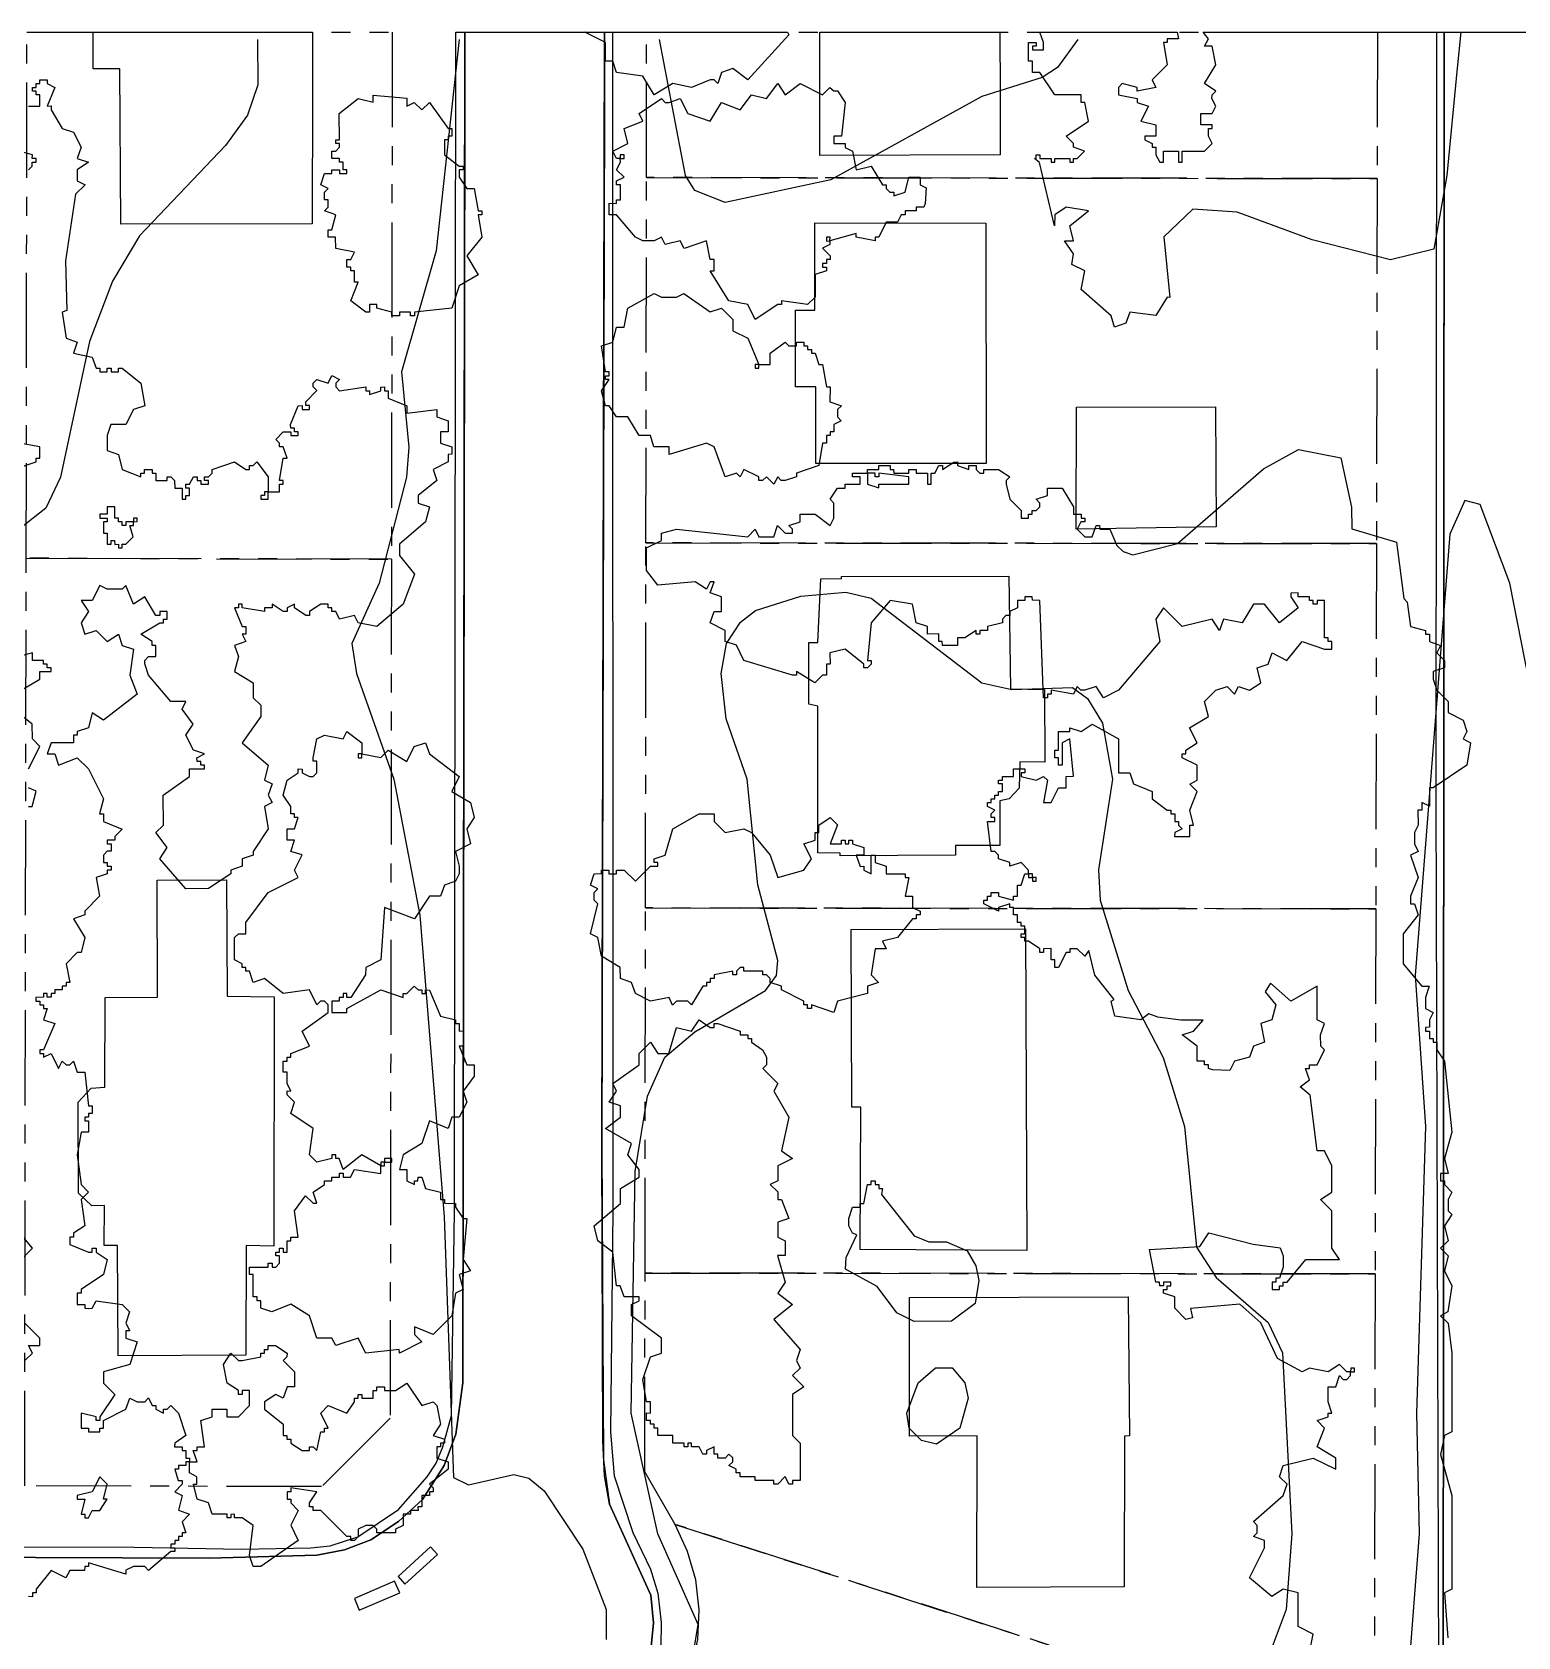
# Model space of a CAD drawing. Header units: metres. Extents: x -550 to 550, y -500 to 950.
# Drawn here: x 52.1 to 151.3, y 842.9 to 950 of the extents above; entities that cross this region are included whole.
import ezdxf

# ---------------------------------------------------------------- set-up
doc = ezdxf.new("R2010")
doc.units = ezdxf.units.M
doc.header["$LTSCALE"] = 2
doc.linetypes.add('PHANTOM', pattern=[6.35, 3.175, -0.635, 0.635, -0.635, 0.635, -0.635])
for name, color, linetype in [('SITE-BLDG-EXIST', 7, 'CONTINUOUS'), ('SITE-PROPERTY', 7, 'PHANTOM'), ('SITE-ROAD-CURB', 7, 'CONTINUOUS'), ('SITE-ROAD-PAVED', 7, 'CONTINUOUS'), ('SITE-TREE-CANOPY', 94, 'CONTINUOUS'), ('TOPO-CONTOUR-MINOR', 9, 'CONTINUOUS')]:
    doc.layers.add(name, color=color, linetype=linetype)

msp = doc.modelspace()

# ---------------------------------------------------------------- linework, layer by layer
at = {"layer": 'SITE-BLDG-EXIST'}
for points in [[(70.84, 945.98), (70.83, 937.19), (58.05, 937.17), (57.99, 947.55), (56.21, 947.54), (56.21, 950), (70.85, 950)], [(116.74, 945.97), (116.76, 941.81), (104.71, 941.77), (104.71, 950), (116.72, 950)], [(104.45, 921.19), (104.44, 926.32), (103.09, 926.32), (103.09, 931.43), (104.39, 931.43), (104.39, 937.27), (115.8, 937.24), (115.82, 921.2)], [(131.13, 924.99), (131.16, 916.97), (121.82, 916.82), (121.84, 924.97)], [(104.78, 913.5), (106.15, 913.52), (106.15, 913.65), (117.34, 913.69), (117.43, 906.15), (119.72, 906.12), (119.73, 901.27), (118.06, 901.28), (118.01, 899.53), (117.35, 898.82), (116.73, 898.68), (116.73, 895.69), (113.76, 895.69), (113.76, 895.05), (106.06, 895.01), (106.06, 895.19), (104.57, 895.2), (104.58, 905.01), (103.97, 905.13), (103.97, 909.25), (104.59, 909.25)], [(56.96, 871.66), (56.11, 871.65), (55.24, 872.5), (55.21, 878.57), (56.07, 879.51), (56.99, 879.56), (57.01, 885.56), (60.5, 885.58), (60.48, 893.38), (65.1, 893.4), (65.15, 885.64), (68.29, 885.59), (68.26, 868.95), (66.42, 869), (66.4, 861.67), (57.88, 861.63), (57.84, 869), (56.95, 868.99)], [(107.45, 878.23), (106.85, 878.24), (106.8, 890.09), (118.45, 890.13), (118.53, 868.66), (107.41, 868.74)], [(125.03, 846.21), (115.19, 846.16), (115.21, 856.3), (110.69, 856.26), (110.7, 865.53), (125.29, 865.57), (125.39, 856.28), (125.05, 856.27)]]:
    msp.add_lwpolyline(points, close=True, dxfattribs=at)
at = {"layer": 'SITE-PROPERTY'}
for points in [[(76.12, 914.81), (51.74, 914.88), (51.79, 950), (76.17, 950)], [(141.91, 940.22), (93.14, 940.29), (93.15, 950), (141.93, 950)], [(141.87, 915.85), (93.11, 915.9), (93.14, 940.29), (141.91, 940.22)], [(141.82, 891.47), (93.08, 891.53), (93.11, 915.9), (141.87, 915.85)], [(76.03, 857.46), (71.45, 852.9), (51.64, 852.95), (51.74, 914.88), (76.12, 914.81)], [(141.78, 867.1), (93.05, 867.16), (93.08, 891.53), (141.82, 891.47)], [(141.71, 835.32), (95.05, 850.38), (93.03, 853.89), (93.05, 867.16), (141.78, 867.1)], [(141.62, 785.11), (93.08, 835.67), (94.38, 837.19), (95.4, 838.9), (96.14, 840.75), (96.56, 842.69), (96.66, 844.68), (96.44, 846.67), (95.89, 848.58), (95.05, 850.38), (141.71, 835.32)]]:
    msp.add_lwpolyline(points, close=True, dxfattribs=at)
at = {"layer": 'SITE-ROAD-CURB'}
for points in [[(-133.01, 849.36), (58.95, 848.86), (66.12, 848.73), (70.74, 848.81), (72.04, 848.95), (73.87, 849.54), (76.6, 851.37), (78.51, 853.56), (79.11, 854.46), (79.56, 855.55), (80.13, 857.65), (80.33, 871.24), (80.42, 950), (81.02, 950), (81.01, 945.23), (80.88, 859.82), (80.42, 856.41), (79.63, 854.32), (78.19, 852.03), (76.58, 850.58), (74.75, 849.35), (72.99, 848.68), (71.15, 848.33), (63.95, 848.12), (-144.66, 848.92)], [(93.36, 841.33), (93.61, 843.81), (93.44, 845.66), (90.68, 851.74), (90.33, 853.63), (90.24, 855.96), (90.16, 875.53), (90.35, 950), (90.87, 950), (90.89, 871.34), (90.73, 856.54), (90.99, 853.62), (92.24, 849.83), (93.41, 847.39), (93.89, 845.79), (94.13, 843.82), (94.1, 842.21)], [(142.42, 729.24), (143.19, 743.83), (145.36, 774.11), (145.78, 782.25), (145.86, 791.66), (146.16, 796.71), (145.85, 898.88), (145.9, 950), (146.39, 950), (146.39, 949.79), (146.31, 833.42), (146.54, 823.07), (146.36, 809.01), (146.39, 794.29), (146.17, 782.24), (145.74, 774.09), (143.58, 743.81), (142.81, 729.21)]]:
    msp.add_lwpolyline(points, dxfattribs=at)
at = {"layer": 'SITE-ROAD-PAVED'}
for points in [[(-144.66, 848.92), (63.95, 848.12), (71.15, 848.33), (72.99, 848.68), (74.75, 849.35), (76.58, 850.58), (78.19, 852.03), (79.63, 854.32), (80.42, 856.41), (80.88, 859.82), (81.02, 950), (90.35, 950), (90.35, 945.23), (90.16, 875.53), (90.27, 854.69), (90.68, 851.74), (93.44, 845.66), (93.61, 843.81), (93.36, 841.33)], [(142.81, 729.21), (143.58, 743.81), (145.74, 774.09), (146.17, 782.24), (146.39, 794.29), (146.36, 809.01), (146.54, 823.07), (146.31, 833.42), (146.39, 950), (154.01, 950)]]:
    msp.add_lwpolyline(points, dxfattribs=at)
for points in [[(76.56, 846.89), (77.02, 846.39), (79.19, 848.37), (78.72, 848.87)], [(76.33, 846.59), (73.65, 845.43), (73.97, 844.66), (76.67, 845.82)]]:
    msp.add_lwpolyline(points, close=True, dxfattribs=at)
at = {"layer": 'SITE-TREE-CANOPY'}
for points in [[(102.65, 949.81), (99.9, 946.81), (98.9, 947.56), (98.15, 947.31), (97.9, 946.57), (97.65, 946.81), (97.4, 946.81), (96.15, 946.31), (94.9, 946.56), (93.65, 945.81), (92.9, 947.06), (91.15, 947.31), (90.9, 948.06), (90.4, 948.07), (90.4, 949.31), (89.02, 950), (102.55, 950)], [(147.26, 947.59), (146.57, 940.43), (145.7, 935.52), (142.8, 934.79), (137.57, 936.14), (132.58, 937.97), (129.6, 938.19), (127.67, 936.34), (128.07, 932.28), (127.9, 932.31), (127.15, 931.07), (125.4, 931.31), (125.15, 930.56), (124.39, 930.31), (124.15, 931.06), (122.15, 932.81), (122.4, 934.06), (121.54, 934.49), (121.65, 935.19), (121.05, 936.06), (121.65, 936.06), (121.4, 937.06), (122.65, 938.06), (121.15, 938.31), (120.39, 937.81), (120.37, 937.06), (119.37, 941.3), (119.04, 941.57), (119.15, 941.57), (119.15, 941.81), (119.4, 941.81), (119.4, 941.56), (120.15, 941.56), (120.15, 941.31), (120.4, 941.31), (120.4, 941.56), (121.4, 941.56), (121.4, 941.31), (121.65, 941.31), (121.65, 941.56), (121.9, 941.56), (122.39, 942.06), (121.65, 942.31), (121.65, 942.56), (121.15, 943.06), (122.65, 944.06), (122.4, 945.31), (122.15, 945.31), (122.15, 945.81), (120.4, 945.81), (119.4, 947.3), (118.9, 947.31), (118.9, 948.06), (118.65, 948.06), (118.65, 949.31), (119.15, 949.31), (119.15, 949.06), (118.9, 949.06), (118.9, 948.81), (119.65, 948.81), (119.64, 949.31), (119.39, 950), (128.56, 950), (128.65, 949.56), (127.89, 949.56), (127.89, 949.31), (127.65, 949.31), (127.9, 947.81), (126.89, 946.81), (127.15, 946.3), (125.9, 946.06), (125.9, 946.31), (124.9, 946.56), (124.65, 946.31), (124.65, 945.81), (125.9, 945.56), (125.9, 945.31), (126.65, 945.06), (126.15, 944.06), (127.15, 943.81), (127.15, 943.06), (126.4, 943.06), (126.4, 942.81), (126.9, 942.56), (126.9, 942.31), (127.15, 942.31), (127.15, 941.81), (127.4, 941.31), (127.65, 941.31), (127.65, 942.05), (128.65, 942.06), (128.65, 941.31), (128.9, 941.31), (128.9, 942.06), (130.4, 942.06), (130.9, 942.56), (130.65, 943.06), (130.65, 943.56), (130.9, 943.56), (130.9, 943.81), (130.15, 943.81), (130.15, 944.57), (130.9, 944.56), (131.15, 945.06), (130.89, 945.57), (130.9, 945.81), (131.15, 946.05), (130.4, 946.56), (131.15, 947.81), (130.9, 949.06), (130.4, 949.06), (130.65, 949.56), (130.29, 950), (147.51, 950)], [(91.15, 941.56), (90.9, 942.06), (91.89, 942.56), (91.65, 943.56), (92.9, 944.06), (92.65, 944.56), (94.15, 945.56), (94.4, 945.31), (94.65, 945.31), (95.39, 945.56), (95.9, 944.57), (97.4, 944.06), (98.15, 945.31), (99.4, 944.81), (100.15, 945.81), (101.15, 945.56), (101.9, 946.56), (102.4, 945.81), (103.4, 946.56), (104.9, 945.81), (105.39, 946.31), (105.65, 946.07), (105.9, 946.07), (106.4, 945.31), (106.15, 943.06), (105.65, 943.06), (105.65, 942.56), (106.4, 942.56), (106.4, 942.3), (106.9, 942.06), (107.15, 940.81), (108.15, 941.06), (108.9, 939.81), (109.15, 939.81), (109.15, 939.56), (109.39, 939.31), (109.65, 939.31), (109.65, 939.06), (110.4, 939.31), (110.65, 940.31), (111.4, 940.31), (111.4, 939.81), (111.82, 939.61), (111.75, 938.56), (111.65, 938.32), (111.15, 938.31), (111.15, 938.06), (110.4, 938.06), (110.4, 937.81), (110.15, 937.81), (109.9, 937.31), (109.15, 937.31), (108.65, 936.31), (108.4, 936.31), (108.4, 936.06), (107.15, 936.31), (107.15, 936.56), (105.39, 936.07), (105.39, 935.81), (104.9, 935.57), (105.4, 935.06), (105.4, 934.81), (105.15, 934.81), (105.15, 934.56), (104.89, 934.56), (104.9, 934.31), (105.15, 934.31), (105.15, 934.06), (104.4, 933.81), (104.4, 932.31), (103.9, 931.81), (102.15, 932.07), (102.15, 931.81), (101.9, 931.81), (100.4, 930.81), (99.9, 931.81), (98.65, 932.06), (97.4, 934.06), (97.65, 934.06), (97.65, 934.81), (97.4, 934.81), (97.14, 936.07), (95.65, 935.56), (95.4, 936.06), (94.4, 935.81), (94.15, 936.31), (93.65, 936.06), (92.9, 936.06), (92.4, 936.31), (91.15, 937.81), (90.65, 937.81), (90.65, 938.57), (91.14, 938.56), (91.15, 938.81), (91.4, 938.81), (91.4, 939.81), (91.15, 939.81), (91.15, 940.06), (91.65, 940.31), (91.15, 940.81), (91.4, 941.31), (91.39, 941.56)], [(77.15, 945.58), (77.15, 945.06), (77.64, 945.31), (78.15, 944.81), (78.65, 945.31), (79.9, 943.56), (80.15, 943.56), (80.15, 943.06), (79.9, 943.06), (79.9, 942.81), (79.65, 942.81), (79.65, 941.81), (80.65, 941.06), (80.9, 941.06), (80.9, 940.81), (80.65, 940.81), (80.65, 940.31), (81.15, 939.56), (81.65, 939.56), (81.9, 938.07), (82.15, 938.06), (82.15, 937.81), (81.9, 937.81), (82.15, 936.31), (81.15, 935.06), (81.9, 933.8), (80.65, 933.06), (80.15, 931.56), (77.65, 931.31), (77.65, 931.06), (77.4, 931.06), (77.39, 931.31), (76.65, 931.31), (76.65, 931.06), (76.14, 931.06), (76.14, 931.31), (75.15, 931.56), (75.15, 931.81), (74.65, 931.81), (74.65, 931.31), (74.4, 931.31), (73.4, 932.06), (73.9, 933.31), (73.65, 933.31), (73.65, 934.06), (73.4, 934.06), (73.4, 934.31), (73.15, 934.31), (73.15, 934.81), (73.4, 934.81), (73.65, 935.31), (72.4, 935.56), (72.39, 936.31), (71.9, 936.31), (71.9, 936.81), (72.15, 936.81), (72.4, 937.81), (71.65, 938.06), (71.9, 938.31), (71.9, 938.81), (71.65, 938.81), (71.65, 939.31), (71.9, 939.56), (71.4, 939.81), (71.65, 940.56), (72.15, 940.56), (72.15, 940.81), (72.65, 940.81), (72.65, 940.56), (73.14, 940.56), (73.14, 940.81), (72.9, 940.81), (72.9, 941.31), (72.65, 941.31), (72.65, 941.56), (72.15, 941.56), (72.15, 942.06), (72.4, 942.06), (72.65, 942.32), (72.65, 942.56), (72.4, 942.56), (72.4, 942.81), (72.65, 942.8), (72.64, 944.56), (73.9, 945.56), (74.9, 945.32), (74.9, 945.78)], [(91.65, 941.56), (91.65, 941.81), (91.39, 941.81), (91.39, 941.56)], [(105.4, 936.31), (105.15, 936.31), (105.15, 936.05), (105.39, 936.07)], [(101.4, 927.81), (101.4, 928.56), (102.4, 929.31), (102.65, 929.06), (103.15, 929.06), (103.15, 929.31), (103.64, 929.3), (103.64, 929.06), (103.9, 929.06), (103.9, 928.81), (104.15, 928.81), (104.15, 928.56), (104.4, 928.56), (104.65, 927.81), (104.9, 927.81), (105.15, 926.31), (105.4, 926.31), (105.39, 925.31), (106.15, 925.06), (105.9, 924.81), (105.9, 924.31), (106.14, 924.06), (105.65, 923.81), (105.65, 923.31), (105.4, 923.31), (105.4, 923.06), (105.15, 923.06), (105.15, 922.56), (104.9, 922.56), (104.65, 921.06), (103.15, 920.56), (103.15, 920.31), (102.4, 920.06), (102.14, 920.06), (101.9, 920.31), (101.65, 919.81), (101.15, 920.31), (100.89, 920.06), (100.65, 920.06), (100.65, 920.31), (99.65, 920.81), (99.4, 920.31), (99.15, 920.56), (98.4, 920.31), (97.65, 922.32), (97.15, 922.56), (94.65, 921.81), (94.65, 922.31), (93.64, 922.31), (93.4, 923.06), (92.65, 923.06), (91.9, 924.31), (91.15, 924.32), (90.65, 925.06), (90.4, 925.06), (90.15, 926.06), (90.65, 926.81), (90.4, 926.81), (90.4, 927.06), (90.65, 927.06), (90.65, 927.31), (90.4, 927.31), (90.15, 929.06), (90.9, 929.31), (91.15, 930.31), (91.65, 930.31), (91.9, 931.56), (93.65, 932.55), (94.15, 932.31), (95.15, 932.31), (95.64, 932.56), (97.4, 931.32), (98.15, 931.56), (98.9, 930.81), (98.9, 930.06), (99.9, 929.57), (100.64, 927.81)], [(100.4, 927.81), (100.4, 927.56), (100.64, 927.56), (100.64, 927.81)], [(107.89, 920.06), (107.89, 919.81), (108.65, 919.57), (108.65, 919.81), (110.65, 919.81), (110.65, 920.31), (108.65, 920.56), (108.65, 920.31), (108.4, 920.31), (108.4, 920.56), (107.9, 920.56)], [(67.65, 919.31), (67.65, 919.06), (67.4, 919.06), (67.4, 918.81), (67.9, 918.81), (67.9, 919.31)], [(58.4, 917.31), (58.4, 917.06), (58.14, 917.06), (58.14, 917.31), (57.9, 917.31), (57.9, 917.56), (57.65, 917.56), (57.65, 918.31), (57.15, 918.31), (57.15, 917.81), (56.65, 917.81), (56.65, 917.56), (57.15, 917.56), (57.15, 917.31), (56.89, 917.31), (56.89, 917.06), (56.9, 916.56), (57.15, 916.56), (57.15, 915.81), (57.4, 915.81), (57.4, 916.06), (57.64, 916.06), (57.65, 915.8), (57.9, 915.82), (57.9, 915.56), (58.15, 915.56), (58.15, 915.82), (58.4, 915.81), (58.89, 916.31), (58.65, 917.06), (58.9, 917.06), (58.9, 917.3)], [(59.15, 917.32), (59.15, 917.56), (58.9, 917.56), (58.9, 917.3)], [(75.4, 901.57), (75.9, 902.07), (77.14, 901.31), (77.64, 902.31), (78.4, 902.56), (78.65, 901.81), (80.65, 900.31), (80.15, 899.31), (81.4, 898.57), (81.65, 897.56), (81.15, 896.81), (81.4, 895.81), (80.39, 895.31), (80.65, 894.31), (80.65, 893.81), (80.4, 893.31), (79.65, 893.06), (79.4, 892.31), (78.65, 892.31), (77.65, 890.81), (75.65, 891.57), (75.4, 888.06), (74.4, 887.56), (74.39, 887.06), (73.4, 885.56), (73.15, 885.56), (73.15, 885.81), (72.9, 885.81), (72.9, 885.56), (72.64, 885.56), (72.64, 885.31), (72.15, 885.31), (72.14, 884.56), (73.15, 884.56), (73.15, 884.81), (75.4, 886.06), (76.9, 885.56), (76.9, 885.81), (77.15, 885.81), (77.64, 886.31), (77.9, 886.06), (78.15, 886.06), (78.15, 885.81), (78.4, 885.81), (78.4, 886.06), (78.65, 886.05), (79.4, 884.31), (80.39, 884.06), (80.4, 883.81), (80.65, 883.81), (80.65, 883.3), (80.9, 883.32), (80.9, 882.31), (80.64, 882.31), (81.15, 881.06), (81.65, 881.06), (81.65, 880.31), (80.9, 879.31), (81.15, 878.57), (80.65, 877.56), (80.15, 877.57), (79.9, 876.81), (78.65, 877.31), (78.15, 875.81), (76.9, 875.06), (76.65, 874.06), (77.14, 874.07), (77.15, 873.31), (77.65, 873.06), (77.65, 873.31), (77.89, 873.31), (77.9, 873.56), (78.15, 873.56), (78.4, 872.81), (79.4, 872.56), (79.4, 872.06), (79.65, 872.06), (79.65, 871.82), (80.4, 871.81), (80.4, 871.56), (80.9, 870.81), (81.15, 870.81), (80.9, 868.06), (81.4, 867.31), (80.65, 867.06), (80.9, 866.06), (80.4, 865.81), (80.15, 864.31), (78.9, 863.06), (77.65, 863.56), (77.65, 863.06), (78.15, 862.56), (76.65, 861.81), (76.64, 862.06), (74.4, 861.81), (73.9, 862.81), (72.4, 862.31), (72.14, 862.81), (71.15, 862.81), (70.65, 864.31), (69.4, 865.07), (68.14, 864.56), (67.4, 864.81), (67.4, 865.31), (67.15, 865.31), (67.15, 865.56), (66.9, 865.56), (66.9, 867.06), (66.65, 867.06), (66.65, 867.56), (67.9, 867.56), (67.9, 867.81), (68.15, 867.81), (68.15, 867.56), (68.4, 867.56), (68.65, 867.81), (68.65, 868.31), (68.4, 868.31), (68.4, 868.56), (68.65, 868.56), (68.65, 868.82), (68.89, 868.81), (68.9, 868.56), (69.15, 868.56), (69.15, 869.31), (69.4, 869.31), (69.4, 869.56), (69.9, 869.56), (69.65, 871.31), (70.39, 872.31), (70.9, 871.82), (71.15, 871.82), (70.9, 872.56), (71.65, 873.06), (71.65, 873.31), (72.15, 873.32), (72.14, 873.56), (72.65, 873.56), (72.65, 873.82), (72.9, 873.82), (72.9, 873.56), (73.39, 873.56), (73.65, 874.06), (75.4, 873.81), (75.4, 874.31), (74.15, 875.06), (72.9, 874.06), (72.64, 874.81), (72.4, 874.81), (72.4, 875.06), (72.15, 875.06), (72.15, 874.81), (71.15, 874.56), (70.65, 875.06), (70.9, 876.81), (69.4, 877.81), (69.64, 878.56), (69.15, 879.06), (69.15, 879.32), (69.4, 879.31), (69.15, 879.82), (69.15, 880.56), (68.9, 880.56), (68.9, 881.31), (69.15, 881.31), (69.15, 881.56), (69.4, 881.56), (69.4, 881.81), (70.65, 882.31), (70.15, 883.31), (71.9, 884.56), (71.9, 885.06), (71.65, 885.31), (71.39, 885.31), (71.15, 885.06), (70.65, 886.07), (68.9, 885.81), (67.65, 886.81), (66.9, 886.56), (66.65, 887.31), (66.4, 887.31), (66.4, 887.56), (66.15, 887.56), (66.15, 887.81), (65.65, 888.06), (65.65, 889.56), (65.9, 889.81), (66.4, 889.81), (66.4, 890.56), (67.9, 892.57), (69.9, 893.56), (69.65, 894.06), (70.15, 895.07), (69.4, 895.31), (69.65, 896.06), (69.15, 896.06), (69.15, 896.81), (69.65, 896.81), (69.9, 897.56), (69.65, 897.56), (69.65, 897.81), (69.4, 897.81), (69.4, 898.31), (68.9, 899.06), (69.15, 900.06), (69.9, 900.56), (69.9, 900.81), (70.15, 900.8), (70.15, 900.56), (70.65, 900.31), (70.89, 900.31), (71.15, 900.56), (71.15, 901.32), (70.9, 901.32), (70.9, 901.56), (71.15, 902.81), (71.65, 903.06), (72.9, 902.81), (73.15, 903.31), (74.15, 902.56), (74.15, 901.81)], [(73.89, 901.81), (73.9, 901.56), (74.15, 901.56), (74.15, 901.81)], [(98.4, 896.56), (99.65, 896.81), (100.15, 896.56), (101.4, 895.06), (101.9, 893.56), (103.65, 894.06), (104.15, 894.81), (103.65, 895.81), (104.4, 896.06), (104.4, 896.56), (104.65, 896.56), (104.65, 897.06), (105.4, 897.56), (105.9, 897.07), (105.4, 895.81), (106.15, 895.81), (106.15, 896.06), (106.4, 896.06), (106.4, 895.81), (106.65, 895.81), (106.65, 896.06), (106.89, 896.06), (106.89, 895.81), (107.65, 895.56), (107.64, 895.06), (107.15, 895.06), (107.4, 894.3), (107.65, 894.32), (107.65, 894.06), (108.15, 893.81), (108.15, 895.06), (108.4, 895.06), (108.4, 894.56), (109.15, 894.31), (109.15, 893.81), (110.4, 893.81), (110.4, 893.56), (110.65, 893.56), (110.4, 892.31), (110.9, 892.31), (110.9, 891.56), (111.4, 891.31), (111.4, 891.06), (111.15, 891.06), (111.15, 890.81), (110.9, 890.81), (109.9, 889.56), (108.89, 889.31), (109.15, 888.81), (108.4, 888.81), (108.15, 887.06), (108.64, 886.56), (107.9, 886.31), (107.9, 885.81), (105.9, 885.31), (105.65, 884.56), (104.15, 885.07), (104.15, 884.81), (103.9, 884.81), (103.9, 885.07), (103.65, 885.07), (103.65, 885.31), (102.15, 886.06), (102.15, 886.31), (101.4, 886.56), (101.4, 886.82), (101.15, 887.06), (100.9, 887.06), (100.9, 887.31), (99.64, 887.31), (99.64, 887.56), (99.4, 887.56), (99.15, 887.31), (99.15, 887.06), (98.9, 887.06), (98.9, 887.31), (97.65, 887.06), (97.65, 886.81), (97.4, 886.81), (97.4, 886.56), (97.15, 886.56), (97.15, 886.31), (96.9, 886.31), (96.14, 885.06), (95.9, 885.31), (95.15, 885.31), (94.89, 885.05), (94.65, 885.56), (93.4, 885.31), (92.4, 885.81), (92.14, 886.56), (91.4, 886.81), (91.39, 887.56), (90.15, 888.31), (89.89, 889.56), (89.4, 889.81), (89.9, 891.81), (89.64, 892.06), (89.65, 892.56), (89.9, 892.81), (89.4, 893.06), (89.65, 893.8), (90.15, 893.82), (90.15, 894.06), (90.64, 894.06), (90.64, 893.81), (91.15, 893.81), (91.15, 894.06), (91.65, 894.06), (92.4, 893.31), (93.4, 894.31), (93.9, 894.31), (93.9, 894.56), (93.65, 894.56), (93.65, 894.81), (94.4, 895.06), (94.9, 896.81), (96.65, 897.81), (97.65, 897.81), (97.65, 897.31)], [(118.65, 893.56), (118.9, 893.56), (118.9, 893.81), (118.65, 893.81)], [(118.9, 893.31), (119.15, 893.31), (119.15, 893.56), (118.9, 893.56)], [(97.4, 883.56), (97.65, 883.56), (97.65, 883.81), (97.9, 883.81), (99.4, 883.31), (99.4, 883.06), (99.9, 883.06), (99.9, 882.81), (100.15, 882.81), (100.15, 882.56), (100.89, 882.05), (101.15, 881.57), (101.15, 881.06), (100.9, 880.81), (101.9, 879.81), (101.65, 879.31), (102.65, 877.56), (102.15, 875.31), (102.9, 874.81), (101.9, 874.31), (101.9, 873.31), (101.4, 873.06), (101.9, 872.57), (101.9, 872.06), (102.15, 872.06), (102.65, 870.81), (101.9, 870.56), (101.9, 869.56), (102.39, 869.31), (102.4, 868.32), (101.89, 868.32), (102.4, 866.56), (101.9, 865.81), (102.89, 865.06), (101.65, 864.06), (103.4, 862.06), (103.15, 861.31), (103.39, 860.81), (102.9, 860.31), (103.65, 859.56), (102.9, 859.06), (102.9, 856.31), (103.4, 855.81), (103.4, 853.31), (102.9, 853.31), (102.9, 853.06), (102.65, 853.06), (102.4, 853.57), (101.9, 853.07), (101.65, 853.07), (101.65, 853.31), (100.4, 853.31), (100.4, 853.56), (99.4, 853.56), (99.4, 853.81), (99.14, 853.81), (99.14, 854.06), (98.65, 854.32), (98.9, 854.56), (98.9, 854.82), (98.65, 855.06), (98.39, 854.81), (97.9, 854.81), (97.9, 855.06), (97.65, 855.06), (97.65, 855.56), (97.15, 855.31), (97.15, 855.06), (96.9, 855.06), (96.65, 855.56), (96.15, 855.56), (96.15, 855.81), (95.9, 855.81), (95.9, 855.56), (95.65, 855.56), (95.65, 855.81), (94.9, 855.81), (94.9, 856.31), (93.9, 856.31), (93.9, 856.81), (93.65, 856.81), (93.65, 857.06), (93.4, 857.06), (93.4, 857.31), (93.15, 857.31), (93.15, 857.82), (93.4, 857.81), (93.4, 858.56), (93.15, 858.56), (92.9, 860.06), (93.4, 861.56), (94.15, 861.81), (94.15, 862.81), (92.15, 864.31), (92.14, 865.06), (92.65, 865.31), (92.65, 865.56), (91.65, 865.56), (91.39, 866.3), (91.15, 866.31), (90.9, 868.56), (89.9, 869.31), (89.64, 870.31), (91.4, 871.81), (91.4, 872.81), (92.65, 873.56), (92.65, 874.06), (91.9, 875.06), (92.14, 875.81), (90.4, 876.81), (91.4, 877.56), (91.4, 878.31), (90.65, 878.56), (91.15, 879.31), (90.9, 879.81), (92.65, 881.06), (92.65, 881.81), (93.4, 882.57), (93.9, 881.81), (94.64, 881.81), (95.15, 883.56), (96.15, 883.31), (96.65, 884.06)], [(75.65, 874.31), (75.65, 874.56), (75.4, 874.56), (75.4, 874.31)], [(76.15, 874.56), (76.15, 874.81), (75.65, 874.81), (75.65, 874.56)], [(106.9, 869.81), (106.65, 870.31), (106.64, 870.81), (106.9, 871.56), (107.4, 871.56), (107.4, 871.81), (107.65, 871.81), (107.9, 873.06), (108.15, 873.06), (108.15, 873.31), (108.4, 873.31), (108.4, 873.06), (108.65, 873.06), (108.65, 872.81), (108.9, 872.81), (108.82, 872.4), (111.01, 869.64), (111.99, 869.24), (113.17, 869.24), (114.54, 868.64), (115.13, 867.65), (115.32, 866.67), (115.08, 865.12), (113.5, 863.95), (111.02, 863.92), (109.85, 864.51), (108.55, 866.25), (106.43, 867.42), (106.47, 868.19), (107.18, 869.7)], [(63.15, 854.56), (62.89, 855.31), (63.15, 855.31), (63.15, 855.56), (63.65, 855.56), (63.4, 857.31), (64.15, 857.56), (64.15, 858.06), (65.14, 858.06), (65.14, 857.56), (65.9, 857.56), (66.65, 858.31), (66.65, 859.31), (66.15, 859.31), (66.15, 859.06), (65.9, 859.06), (65.9, 859.31), (65.15, 859.81), (64.9, 861.06), (65.4, 861.81), (65.9, 861.31), (66.15, 861.31), (67.4, 861.56), (67.4, 861.81), (67.65, 861.81), (67.65, 862.06), (67.9, 862.06), (67.9, 862.31), (68.39, 862.31), (69.15, 861.81), (69.14, 861.56), (68.9, 861.31), (69.65, 860.56), (69.65, 859.56), (69.15, 859.56), (68.9, 858.81), (68.4, 859.06), (67.65, 858.56), (67.64, 858.06), (68.9, 857.06), (68.9, 856.31), (69.14, 856.31), (69.14, 856.06), (69.4, 856.06), (69.4, 855.81), (70.15, 855.31), (70.65, 855.31), (70.65, 855.56), (70.9, 855.56), (71.14, 855.31), (71.4, 856.56), (71.64, 856.56), (71.65, 856.81), (71.9, 856.81), (71.4, 857.81), (71.9, 858.31), (73.15, 857.81), (73.65, 858.56), (73.65, 858.81), (73.89, 858.81), (73.9, 859.06), (74.15, 859.06), (74.15, 858.81), (74.9, 858.81), (74.9, 859.31), (75.15, 859.31), (75.15, 859.56), (75.65, 859.56), (75.65, 859.31), (76.39, 859.31), (77.15, 859.8), (78.15, 858.31), (78.9, 858.56), (79.15, 858.31), (79.4, 857.07), (78.9, 856.31), (79.65, 856.06), (79.65, 855.81), (79.4, 855.81), (79.4, 855.56), (79.15, 855.56), (79.15, 854.81), (79.9, 854.56), (79.9, 854.06), (78.65, 853.06), (78.9, 852.81), (78.9, 852.56), (78.65, 852.56), (78.65, 852.31), (78.15, 852.31), (78.15, 851.56), (77.89, 851.56), (77.9, 851.31), (77.4, 851.31), (77.4, 851.06), (76.9, 851.06), (76.9, 850.31), (76.4, 850.06), (76.4, 849.81), (75.15, 849.81), (75.15, 850.06), (74.89, 850.31), (74.4, 850.31), (73.9, 850.06), (73.9, 849.56), (73.65, 849.31), (73.4, 849.31), (73.4, 849.56), (73.15, 849.57), (71.4, 851.31), (70.9, 851.31), (70.9, 851.56), (70.65, 851.56), (70.65, 851.82), (71.15, 852.56), (69.4, 852.81), (69.4, 852.56), (69.15, 852.56), (69.15, 852.06), (69.4, 852.06), (69.4, 851.81), (69.9, 851.3), (69.4, 850.32), (69.9, 849.31), (67.4, 847.56), (66.9, 847.56), (66.65, 848.31), (66.9, 850.31), (66.15, 850.81), (65.65, 850.81), (65.65, 851.07), (65.4, 851.05), (65.4, 850.81), (65.15, 850.81), (65.15, 851.06), (64.15, 851.06), (63.9, 851.81), (63.15, 852.06), (62.9, 853.06), (63.14, 853.06), (63.14, 853.56), (62.65, 853.81), (62.65, 854.56)], [(140.4, 860.56), (140.4, 860.81), (140.15, 860.81), (140.14, 860.56)], [(56.15, 852.56), (55.15, 852.31), (55.15, 852.06), (55.65, 852.06), (55.4, 851.06), (55.65, 851.06), (55.65, 850.81), (55.9, 850.81), (56.15, 851.31), (56.65, 851.31), (57.15, 852.06), (56.9, 852.06), (57.15, 853.06), (56.65, 853.56)]]:
    msp.add_lwpolyline(points, close=True, dxfattribs=at)
for points in [[(51.9, 945.06), (52.65, 945.06), (52.65, 945.81), (52.4, 945.81), (52.4, 946.06), (52.15, 946.06), (52.15, 946.31), (52.4, 946.31), (52.4, 946.56), (52.65, 946.56), (52.65, 946.81), (53.15, 946.81), (53.15, 946.56), (53.65, 946.31), (53.15, 945.05), (53.4, 945.07), (53.4, 944.81), (54.15, 943.56), (54.9, 943.31), (55.4, 942.32), (55.15, 941.56), (55.9, 941.31), (55.15, 940.81), (55.15, 940.06), (55.67, 939.81), (55.04, 939.18), (54.37, 934.72), (54.46, 931.42), (54.15, 931.3), (54.4, 929.56), (55.15, 929.31), (54.89, 928.56), (56.15, 928.31), (56.4, 927.56), (56.65, 927.56), (56.65, 927.31), (57.15, 927.31), (57.15, 927.56), (57.4, 927.56), (57.4, 927.31), (57.9, 927.31), (57.9, 927.56), (58.15, 927.56), (59.4, 926.56), (59.65, 925.06), (58.9, 924.81), (58.4, 923.81), (57.39, 923.81), (57.15, 923.06), (57.15, 922.06), (57.9, 921.81), (58.15, 920.81), (59.4, 920.31), (59.4, 920.56), (59.64, 920.56), (59.64, 920.81), (60.15, 920.81), (60.15, 920.56), (60.4, 920.56), (60.4, 920.06), (61.15, 920.06), (61.15, 920.31), (61.4, 920.31), (61.64, 920.06), (61.65, 919.56), (62.15, 919.56), (62.15, 918.81), (62.39, 918.81), (62.39, 919.06), (62.65, 919.06), (62.65, 919.56), (62.4, 919.56), (62.4, 919.81), (62.65, 919.81), (62.9, 920.31), (63.15, 920.31), (63.15, 920.06), (63.4, 920.06), (63.4, 919.81), (63.9, 919.81), (63.9, 920.06), (63.65, 920.06), (63.65, 920.31), (63.9, 920.31), (64.15, 920.56), (64.15, 920.81), (65.65, 921.31), (66.4, 920.81), (66.65, 920.81), (66.65, 921.07), (66.9, 921.07), (67.14, 921.31), (67.89, 920.31), (67.9, 919.31), (68.64, 919.31), (68.64, 919.81), (68.9, 919.81), (68.9, 920.06), (68.65, 920.06), (68.9, 921.56), (69.15, 921.56), (68.9, 922.31), (68.65, 922.31), (68.65, 922.56), (68.4, 922.81), (68.9, 923.31), (69.4, 923.31), (69.4, 923.06), (69.9, 923.06), (69.9, 923.31), (69.65, 923.31), (69.65, 923.56), (69.4, 923.56), (69.39, 923.81), (69.89, 925.05), (70.15, 925.07), (70.15, 924.81), (70.65, 924.81), (70.65, 925.07), (70.4, 925.07), (70.4, 925.31), (71.15, 926.07), (70.9, 926.31), (70.9, 926.56), (71.15, 926.81), (71.9, 926.57), (72.15, 927.07), (72.65, 926.81), (72.4, 926.56), (72.4, 926.31), (72.65, 926.06), (74.4, 926.31), (74.4, 926.06), (74.65, 926.06), (74.65, 925.81), (75.4, 926.06), (75.4, 926.3), (75.65, 926.32), (75.65, 926.06), (75.9, 926.06), (75.9, 925.56), (77.15, 925.06), (77.15, 924.56), (79.15, 924.81), (79.15, 924.31), (79.9, 924.06), (79.9, 923.31), (79.4, 923.31), (79.4, 922.56), (80.15, 922.31), (80.15, 921.82), (79.9, 921.8), (79.9, 921.32), (78.9, 920.81), (79.15, 920.06), (77.9, 919.06), (77.9, 918.56), (78.65, 918.31), (78.39, 917.31), (76.65, 915.81), (76.65, 915.06), (77.65, 913.81), (76.9, 911.81), (75.15, 910.31), (73.9, 910.56), (73.65, 911.06), (72.65, 910.81), (72.4, 911.31), (72.14, 911.31), (72.14, 911.56), (71.9, 911.56), (71.9, 911.82), (71.4, 911.82), (70.65, 911.31), (70.65, 911.06), (70.4, 911.06), (69.65, 911.56), (69.65, 911.81), (69.15, 911.56), (69.15, 911.31), (68.9, 911.31), (68.15, 911.81), (68.15, 911.56), (67.65, 911.56), (67.65, 911.31), (66.15, 911.56), (66.15, 911.81), (65.9, 911.81), (65.9, 911.56), (65.65, 911.56), (66.15, 910.31), (66.4, 910.31), (66.4, 909.81), (66.15, 909.81), (66.4, 909.31), (65.65, 909.06), (65.9, 908.31), (65.64, 907.31), (66.9, 906.56), (66.9, 905.56), (67.4, 905.06), (67.4, 904.31), (66.15, 902.56), (67.9, 901.06), (67.65, 900.06), (68.15, 899.81), (67.89, 899.06), (68.15, 898.56), (67.65, 898.31), (67.9, 896.81), (66.9, 895.31), (66.9, 895.06), (66.15, 894.81), (66.15, 894.31), (65.4, 894.06), (65.4, 893.81), (63.9, 892.82), (62.4, 892.81), (60.65, 894.81), (61.15, 895.56), (60.4, 896.56), (60.9, 897.06), (60.89, 899.06), (62.65, 900.31), (62.64, 900.81), (63.65, 900.81), (63.65, 901.06), (63.4, 901.06), (63.4, 901.31), (63.15, 901.31), (63.14, 901.56), (63.65, 901.81), (62.9, 902.06), (62.4, 903.06), (62.89, 903.81), (62.14, 904.81), (62.4, 905.31), (61.4, 905.31), (59.9, 907.06), (59.65, 907.82), (59.65, 908.06), (59.9, 908.32), (60.4, 908.31), (60.39, 909.06), (60.15, 909.06), (60.15, 909.31), (59.4, 909.81), (60.65, 910.56), (60.9, 910.56), (60.9, 910.81), (61.15, 910.81), (61.15, 911.31), (60.65, 911.31), (60.65, 911.06), (60.4, 911.06), (59.65, 912.31), (58.9, 911.81), (58.4, 913.06), (58.15, 912.81), (57.15, 912.81), (56.65, 913.06), (56.15, 912.06), (55.4, 912.06), (55.9, 911.31), (55.4, 910.56), (55.65, 909.81), (56.4, 910.06), (57.15, 909.31), (57.9, 909.81), (58.15, 909.06), (58.9, 908.81), (58.65, 907.06), (59.15, 905.81), (56.9, 904.06), (56.15, 904.56), (55.9, 903.56), (55.15, 903.31), (55.15, 903.06), (54.9, 903.06), (54.9, 902.56), (53.4, 902.56), (53.15, 901.81), (53.64, 901.81), (53.9, 901.06), (55.15, 901.56), (55.9, 900.81), (56.9, 898.81), (56.64, 897.81), (56.9, 897.81), (56.9, 897.31), (58.15, 896.8), (57.65, 896.3), (57.65, 896.06), (57.15, 896.06), (57.15, 895.81), (57.4, 895.8), (57.4, 895.32), (57.15, 895.32), (56.9, 895.06), (56.9, 894.56), (57.15, 894.56), (57.15, 894.31), (57.4, 894.31), (57.4, 894.06), (57.15, 894.06), (57.14, 893.81), (56.4, 893.56), (56.64, 892.31), (55.65, 891.31), (55.65, 891.06), (54.9, 890.81), (55.65, 889.56), (55.4, 888.55), (55.15, 888.56), (54.4, 887.81), (54.65, 886.56), (54.4, 886.56), (54.4, 886.31), (54.15, 886.31), (54.15, 886.06), (53.65, 886.07), (53.64, 885.81), (53.4, 885.81), (53.4, 885.57), (53.15, 885.57), (53.15, 885.81), (52.9, 885.81), (52.9, 885.57), (52.39, 885.56), (52.39, 885.31), (52.65, 885.31), (52.65, 885.07), (52.9, 885.07), (52.9, 884.81), (53.15, 884.81), (52.9, 884.06), (53.65, 883.81), (52.9, 882.06), (52.65, 882.06), (52.65, 881.81), (52.9, 881.81), (52.9, 881.56), (53.4, 881.81), (53.9, 880.81), (54.14, 881.31), (54.4, 881.06), (54.65, 881.06), (54.9, 881.31), (55.15, 880.56), (55.65, 880.56), (55.9, 878.31), (56.15, 878.31), (56.15, 877.81), (55.9, 877.81), (55.89, 877.56), (55.65, 877.56), (55.65, 877.31), (55.89, 877.31), (55.9, 876.56), (55.4, 876.56), (55.15, 875.06), (55.4, 873.06), (55.9, 872.56), (55.4, 872.06), (55.65, 870.31), (54.89, 869.81), (54.89, 869.56), (54.65, 869.56), (54.65, 869.06), (55.9, 868.56), (56.15, 868.56), (56.15, 868.81), (56.4, 868.81), (56.4, 868.56), (57.15, 868.06), (56.9, 867.06), (55.4, 866.06), (55.4, 865.81), (55.15, 865.81), (55.15, 865.06), (55.65, 865.06), (55.65, 864.81), (55.9, 864.8), (56.15, 864.82), (56.4, 865.3), (58.15, 865.06), (58.64, 864.56), (58.4, 863.81), (58.65, 863.31), (58.4, 863.31), (58.4, 862.81), (59.15, 862.56), (58.65, 861.06), (56.9, 860.57), (56.9, 859.81), (57.65, 859.06), (56.65, 857.56), (56.65, 857.31), (56.4, 857.31), (56.4, 857.56), (55.4, 857.81), (55.4, 856.81), (55.9, 856.81), (55.9, 856.56), (56.65, 856.56), (56.65, 856.81), (56.9, 856.81), (56.9, 857.31), (58.4, 858.06), (58.65, 858.81), (59.15, 858.56), (59.65, 858.56), (59.9, 858.82), (60.15, 858.31), (60.4, 858.31), (60.4, 858.06), (60.9, 857.81), (60.9, 858.06), (61.15, 858.06), (61.4, 858.31), (61.9, 857.81), (62.4, 856.31), (61.65, 855.81), (61.64, 855.56), (62.15, 855.56), (62.15, 855.31), (62.4, 855.31), (62.4, 854.81), (62.65, 854.81), (62.65, 854.56), (62.39, 854.56), (62.39, 854.31), (61.9, 854.31), (61.9, 854.06), (61.65, 854.06), (61.89, 853.31), (62.15, 853.31), (62.15, 853.06), (61.65, 852.56), (62.15, 852.3), (61.9, 851.32), (62.65, 851.06), (62.15, 850.56), (62.4, 849.81), (62.15, 849.81), (62.15, 849.56), (61.9, 849.56), (61.9, 849.31), (61.65, 849.31), (61.65, 849.06), (61.4, 849.06), (61.4, 848.81), (61.65, 848.81), (61.65, 848.56), (61.4, 848.56), (59.9, 847.31), (59.65, 847.56), (58.9, 847.56), (58.4, 847.32), (58.4, 847.06), (55.9, 847.81), (55.9, 847.56), (55.65, 847.56), (55.64, 847.31), (54.65, 847.31), (54.39, 846.81), (53.4, 847.31), (52.4, 846.05), (52.4, 845.81), (52.15, 845.81), (52.15, 845.55), (51.9, 845.56)], [(51.9, 940.81), (52.14, 941.06), (52.14, 941.31), (52.4, 941.31), (52.4, 941.56), (52.14, 941.56), (52.15, 941.81), (51.15, 942.07)], [(50.9, 920.81), (52.4, 921.31), (52.4, 921.56), (52.65, 921.56), (52.65, 922.31), (51.15, 922.57)], [(137.4, 841.81), (137.65, 843.06), (136.65, 843.57), (136.65, 845.81), (135.65, 846.06), (134.89, 845.56), (133.4, 846.81), (134.4, 848.81), (134.4, 849.31), (133.65, 849.56), (133.9, 849.81), (133.9, 850.31), (133.65, 850.57), (135.65, 852.31), (135.9, 853.07), (135.4, 853.56), (135.65, 854.31), (137.64, 854.81), (139.15, 854.06), (139.15, 854.81), (137.9, 855.55), (138.4, 856.81), (137.9, 857.31), (138.65, 857.56), (138.65, 857.81), (138.9, 857.81), (138.65, 858.56), (138.65, 859.56), (139.15, 859.56), (139.4, 860.31), (139.65, 860.06), (139.9, 860.06), (140.14, 860.31), (140.14, 860.56), (139.9, 860.56), (139.4, 861.06), (138.65, 860.56), (137.4, 860.81), (136.92, 860.57), (135.27, 861.45), (134.15, 863.84), (132.74, 865.08), (129.45, 864.79), (129.58, 864.16), (129.15, 864.06), (128.4, 864.81), (128.4, 865.56), (127.65, 865.81), (127.65, 866.06), (127.9, 866.06), (127.9, 866.31), (128.15, 866.31), (128.15, 866.56), (127.65, 866.56), (127.65, 866.31), (127.4, 866.31), (127.39, 866.56), (127.15, 866.56), (126.71, 868.74), (130.07, 868.92), (130.69, 869.84), (133.64, 869.08), (135.43, 868.83), (135.65, 868.31), (135.65, 867.56), (135.4, 866.82), (135.15, 866.82), (135.15, 866.56), (134.9, 866.56), (134.9, 866.06), (135.4, 866.06), (135.4, 866.31), (135.64, 866.31), (135.64, 866.56), (135.9, 866.56), (137.15, 868.06), (139.4, 868.06), (138.9, 868.81), (138.89, 871.32), (138.14, 872.06), (138.9, 872.56), (138.9, 874.31), (138.39, 875.31), (137.9, 875.31), (137.45, 879.04), (136.78, 879.59), (137.4, 880.06), (137.14, 880.81), (137.4, 880.81), (137.4, 881.06), (137.9, 881.06), (138.4, 882.06), (138.15, 882.31), (138.14, 883.06), (138.4, 883.81), (137.9, 884.06), (137.9, 886.31), (136.15, 885.31), (134.8, 886.52), (134.43, 885.92), (135.15, 885.06), (134.89, 884.06), (134.15, 883.81), (134.39, 882.56), (133.65, 882.31), (133.4, 881.56), (132.4, 881.31), (132.08, 880.67), (130.92, 880.73), (130.65, 880.81), (130.65, 881.06), (130.4, 881.06), (130.4, 881.3), (129.9, 881.31), (129.9, 882.31), (128.9, 883.06), (129.65, 883.31), (130.3, 884.05), (128.81, 884.05), (127.27, 884.23), (126.67, 884.46), (126.15, 884.06), (124.4, 884.3), (124.15, 885.31), (124.36, 885.41), (123.07, 887.04), (122.67, 888.68), (122.4, 888.31), (121.9, 888.81), (121.4, 888.81), (121.4, 888.56), (121.15, 888.56), (120.65, 887.56), (120.4, 887.56), (120.4, 888.06), (120.15, 888.06), (120.15, 888.82), (119.65, 888.8), (119.65, 888.56), (119.4, 888.56), (119.4, 888.81), (118.65, 889.31), (118.39, 889.31), (118.39, 889.56), (118.15, 889.56), (118.15, 889.81), (118.39, 889.81), (118.4, 890.31), (118.15, 890.31), (118.15, 890.56), (117.9, 890.56), (117.9, 891.07), (117.65, 891.07), (117.65, 891.56), (117.4, 891.56), (117.4, 891.81), (116.65, 891.56), (116.65, 891.31), (115.65, 891.81), (115.65, 892.06), (115.9, 892.06), (115.9, 892.31), (116.14, 892.31), (116.14, 892.56), (116.65, 892.56), (116.65, 892.31), (117.65, 892.06), (117.65, 892.31), (117.9, 892.31), (117.9, 893.06), (118.15, 893.06), (118.4, 893.81), (118.65, 893.81), (118.65, 894.06), (118.15, 894.56), (117.4, 894.31), (117.4, 894.56), (116.65, 894.82), (116.65, 895.06), (116.4, 895.31), (116.15, 895.31), (115.9, 897.31), (116.4, 897.31), (116.4, 897.56), (116.15, 897.56), (116.14, 897.81), (116.4, 898.06), (115.9, 898.31), (115.9, 898.57), (116.15, 898.56), (116.15, 898.81), (116.4, 898.81), (116.4, 899.07), (116.64, 899.06), (116.64, 899.31), (116.9, 899.31), (116.9, 899.81), (116.65, 899.81), (116.65, 900.05), (116.9, 900.07), (116.9, 900.31), (117.65, 900.31), (117.65, 900.81), (118.4, 900.81), (118.39, 900.56), (118.15, 900.56), (118.15, 900.31), (119.15, 900.06), (119.64, 900.31), (119.9, 900.06), (119.65, 898.56), (120.15, 898.56), (120.65, 899.56), (121.15, 899.56), (121.15, 900.3), (121.65, 900.32), (121.4, 902.81), (120.9, 902.56), (120.9, 901.06), (120.65, 901.06), (120.65, 901.56), (120.4, 901.56), (120.4, 902.06), (120.65, 902.06), (120.65, 903.31), (121.4, 903.31), (121.4, 903.56), (122.15, 903.31), (122.9, 903.81), (124.65, 902.81), (124.65, 900.56), (125.4, 900.56), (125.65, 899.81), (126.9, 899.31), (126.9, 898.81), (127.9, 898.06), (128.14, 898.06), (128.15, 897.82), (128.4, 897.81), (128.4, 897.31), (128.65, 897.31), (128.65, 897.06), (128.9, 896.81), (128.4, 896.56), (128.39, 896.31), (129.4, 896.31), (129.4, 897.06), (129.65, 897.06), (129.4, 898.06), (129.89, 899.31), (129.4, 899.8), (129.9, 900.06), (129.9, 901.06), (128.9, 901.56), (128.9, 901.81), (129.15, 901.81), (129.15, 902.06), (129.9, 902.56), (129.39, 903.56), (130.65, 904.31), (130.4, 905.31), (131.15, 906.07), (131.9, 906.31), (132.4, 905.81), (132.65, 906.31), (133.4, 906.06), (134.14, 906.56), (133.9, 907.56), (134.64, 907.81), (134.9, 908.56), (135.89, 908.06), (136.9, 909.31), (138.4, 908.81), (138.9, 908.81), (138.89, 909.31), (138.65, 909.31), (138.65, 909.56), (138.4, 909.56), (138.4, 912.06), (137.9, 912.06), (137.9, 911.81), (137.65, 911.81), (137.65, 912.06), (137.4, 912.06), (137.4, 912.31), (136.64, 912.31), (136.64, 912.57), (136.15, 912.55), (136.15, 912.31), (136.65, 911.56), (135.4, 910.56), (134.4, 911.81), (133.65, 911.81), (132.9, 910.56), (131.65, 910.81), (131.4, 910.06), (130.9, 910.82), (128.9, 910.31), (127.65, 911.56), (127.15, 910.81), (127.4, 909.31), (124.65, 906.06), (123.65, 905.56), (123.15, 906.31), (122.4, 906.07), (122.14, 906.07), (121.9, 906.31), (121.65, 905.81), (120.15, 906.06), (120.15, 905.81), (119.9, 905.81), (119.9, 905.56), (119.65, 905.56), (119.4, 912.06), (118.9, 912.07), (118.89, 912.31), (118.4, 912.31), (118.4, 912.06), (117.9, 912.06), (117.9, 911.56), (117.4, 911.31), (117.4, 911.06), (117.14, 911.06), (116.9, 910.81), (116.9, 910.56), (115.9, 910.31), (115.9, 910.06), (115.39, 910.06), (115.39, 909.81), (115.15, 909.81), (115.15, 910.06), (114.4, 909.56), (113.9, 909.56), (113.9, 909.06), (112.9, 909.06), (112.89, 909.31), (112.65, 909.31), (112.65, 909.82), (111.9, 909.81), (111.9, 910.31), (111.15, 910.56), (110.9, 911.81), (109.4, 912.06), (108.15, 910.56), (107.9, 908.06), (108.15, 908.06), (108.15, 907.81), (107.9, 907.56), (107.65, 907.56), (107.65, 907.81), (106.4, 908.81), (105.39, 908.56), (105.4, 907.81), (105.15, 907.81), (105.15, 907.06), (104.9, 907.06), (104.39, 906.56), (103.15, 907.31), (103.15, 907.06), (102.9, 907.06), (99.65, 908.06), (99.15, 909.07), (98.4, 909.31), (98.4, 910.06), (97.4, 910.56), (97.65, 911.31), (98.14, 911.31), (98.15, 912.31), (97.4, 912.56), (97.65, 913.31), (97.4, 913.31), (97.15, 912.81), (96.4, 913.31), (93.9, 913.07), (93.15, 914.06), (93.15, 915.56), (94.15, 916.06), (94.15, 916.56), (95.15, 916.81), (99.9, 916.31), (100.4, 916.81), (100.65, 916.31), (101.65, 916.31), (101.89, 917.06), (102.4, 916.56), (102.9, 916.56), (102.9, 916.81), (102.65, 917.06), (103.4, 917.31), (103.4, 917.81), (104.4, 917.81), (105.4, 917.06), (105.64, 917.56), (105.65, 918.56), (105.4, 918.81), (105.9, 919.56), (106.4, 919.56), (106.4, 919.81), (107.4, 919.81), (107.4, 920.31), (106.9, 920.31), (106.9, 920.56), (107.9, 920.56), (107.9, 920.81), (108.65, 920.81), (108.65, 921.06), (109.4, 921.07), (109.4, 920.81), (109.64, 920.81), (109.65, 920.56), (110.65, 920.56), (110.65, 920.81), (111.15, 920.81), (111.15, 920.56), (111.9, 920.56), (111.9, 919.81), (112.15, 919.81), (112.15, 920.56), (112.4, 920.56), (112.65, 921.06), (112.9, 921.06), (112.9, 920.81), (113.65, 921.3), (113.9, 921.32), (113.9, 921.06), (114.65, 920.81), (114.65, 921.06), (115.15, 921.06), (115.15, 920.81), (115.39, 920.56), (115.65, 920.56), (115.65, 920.81), (116.64, 920.81), (117.4, 920.31), (117.15, 920.07), (117.15, 919.81), (117.4, 918.81), (118.15, 918.06), (118.15, 917.56), (118.65, 917.56), (118.65, 917.81), (118.89, 917.81), (118.89, 918.06), (119.15, 918.06), (119.4, 918.31), (119.4, 918.56), (119.15, 918.81), (119.9, 919.06), (119.9, 919.56), (120.9, 919.56), (121.65, 918.31), (121.65, 917.81), (122.15, 917.81), (122.15, 917.56), (122.4, 917.56), (122.4, 917.31), (122.14, 917.31), (121.9, 916.81), (122.4, 916.31), (122.89, 916.31), (123.15, 917.07), (123.39, 917.07), (123.4, 916.81), (124.08, 916.81), (124.54, 915.73), (124.96, 915.32), (125.6, 915.1), (128.59, 915.87), (134.33, 920.84), (136.66, 922.13), (139.48, 921.58), (140.21, 918.29), (140.22, 916.84), (143.2, 915.96), (143.69, 912.19), (143.91, 911.94), (144.15, 910.31), (145.14, 910.06), (145.14, 909.81), (145.4, 909.81), (145.4, 909.31), (146.15, 909.06), (145.9, 908.56), (146.4, 908.06), (146.4, 907.56), (145.65, 907.31), (145.65, 906.81), (145.9, 906.06), (146.65, 905.31), (146.65, 904.57), (147.65, 904.06), (147.9, 903.31), (147.65, 902.81), (148.15, 902.56), (147.9, 901.06), (145.65, 899.56), (145.4, 899.56), (145.4, 898.32), (144.9, 898.56), (144.9, 898.06), (144.64, 898.06), (144.65, 897.06), (144.4, 896.56), (144.4, 895.81), (144.65, 895.31), (144.15, 895.06), (144.65, 893.56), (144.15, 892.31), (144.15, 891.81), (144.4, 891.81), (144.65, 891.06), (143.65, 889.81), (143.65, 887.81), (144.9, 886.31), (145.39, 886.31), (145.15, 885.56), (145.15, 884.81), (145.65, 884.56), (145.4, 884.06), (145.4, 883.57), (145.15, 883.55), (145.15, 883.31), (145.4, 883.31), (145.4, 882.81), (145.65, 882.81), (145.65, 882.56), (145.9, 882.56), (145.9, 882.06), (146.4, 881.31), (146.9, 876.56), (146.4, 874.81), (146.65, 873.81), (146.15, 873.81), (146.15, 873.31), (146.4, 873.31), (146.4, 873.06), (146.9, 872.56), (146.65, 872.06), (146.65, 871.31), (146.9, 871.06), (146.4, 870.3), (146.65, 869.31), (146.14, 868.81), (146.65, 868.31), (146.4, 867.31), (146.9, 866.31), (146.64, 864.56), (146.15, 864.31), (146.65, 863.81), (146.9, 861.81), (146.89, 856.56), (146.4, 856.31), (146.15, 855.05), (146.9, 852.31), (146.89, 846.05), (146.4, 845.81), (146.64, 842.81)], [(51.4, 906.06), (52.65, 906.81), (52.65, 907.31), (53.4, 907.31), (53.4, 907.56), (53.15, 907.56), (53.15, 907.81), (52.9, 907.81), (52.89, 908.06), (52.15, 908.06), (52.15, 908.56), (51.15, 908.3)], [(51.9, 900.81), (52.65, 902.31), (52.15, 902.81), (52.14, 903.81), (50.9, 904.81)], [(51.9, 898.31), (52.14, 898.31), (52.4, 899.32), (51.9, 899.56)], [(51.4, 868.06), (52.15, 868.81), (49.65, 871.81)], [(51.65, 861.31), (52.15, 861.81), (51.9, 862.31), (52.65, 862.31), (52.65, 862.81), (50.65, 864.81)]]:
    msp.add_lwpolyline(points, dxfattribs=at)
at = {"layer": 'TOPO-CONTOUR-MINOR'}
for points in [[(67.18, 949.5), (67.2, 946.47), (66.52, 944.46), (65.05, 942.44), (59.31, 936.4), (57.5, 933.37), (55.96, 929.34), (54.02, 920.28), (53.06, 918.22), (51.04, 916.65)], [(80.64, 949.5), (79.11, 935.39), (76.78, 927.33), (77.28, 922.29), (77.12, 920.28), (75.29, 913.22), (73.48, 909.19), (73.78, 907.18), (76.28, 900.12), (78.02, 891.05), (79.64, 870.9), (80.26, 853.52), (81.27, 853.02), (84.29, 853.71), (85.3, 853.46), (86.31, 852.63), (88.9, 848.73), (90.45, 844.7), (90.46, 842.69)], [(121.93, 949.5), (120.57, 947.63), (119.56, 946.96), (115.53, 945.71), (105.45, 940.14), (98.4, 938.62), (96.38, 939.42), (95.75, 940.43), (94.02, 949.5)], [(152.55, 904.15), (150.77, 913.22), (148.78, 918.47), (147.77, 918.74), (146.77, 916.49), (144.45, 887.02), (145.15, 876.95), (144.54, 857.8), (144.72, 849.74), (143.94, 839.67)], [(96.25, 841.68), (96.6, 843.7), (93.9, 849.74), (92.13, 857.8), (92.38, 873.93), (93.2, 878.96), (94.37, 881.57), (96.38, 883.26), (101.09, 886.02), (101.82, 887.02), (101.9, 888.03), (100.58, 893.07), (99.86, 900.12), (98.47, 904.15), (98.12, 907.18), (98.48, 909.19), (99.41, 910.6), (100.42, 911.38), (103.44, 912.35), (106.46, 912.62), (108.13, 912.21), (115.53, 906.56), (117.54, 906.11), (121.58, 906.25), (122.58, 905.52), (123.59, 903.87), (124.24, 900.12), (123.32, 894.08), (123.43, 892.06), (125.29, 886.02), (127.62, 881.54), (129.06, 876.95), (129.86, 868.89), (131.16, 866.87), (134.64, 863.85), (135.59, 861.83), (136.21, 849.74), (135.84, 844.7), (134.7, 841.68)]]:
    msp.add_lwpolyline(points, dxfattribs=at)
msp.add_lwpolyline([(112.44, 860.83), (113.54, 860.83), (114.39, 859.82), (114.62, 858.81), (114.06, 856.8), (112.51, 855.73), (111.5, 855.99), (110.67, 856.8), (110.53, 857.8), (111.28, 859.82)], close=True, dxfattribs=at)

doc.saveas('drawing.dxf')
